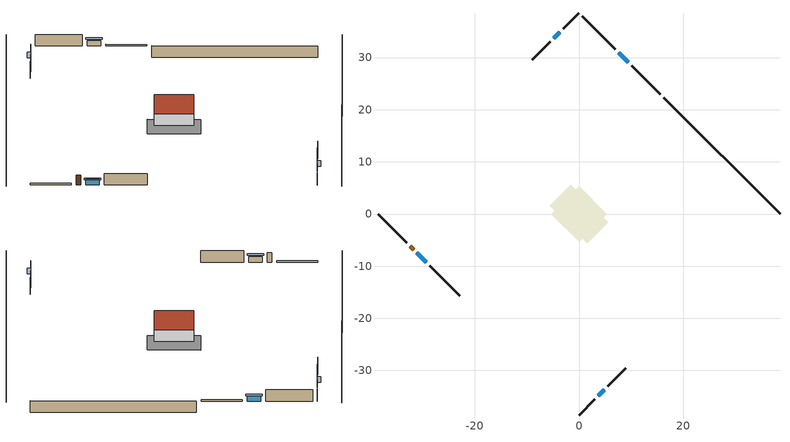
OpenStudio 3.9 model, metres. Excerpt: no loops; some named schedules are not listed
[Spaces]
conditioned space 1
 floor foundation (Slab1 construction): -5.57,1.59 -1.59,5.57 5.57,-1.59 1.59,-5.57 z-2.13
 floor adiabatic (AdiabaticFloorConstruction): -5.34,0 0,5.34 5.34,0 0,-5.34 z0.3
 wall outside (Wall1 construction): 6.96,31.58 0.66,37.89 z0.3:2.74
 wall outside (Wall2 construction): 5.5,-33.05 9,-29.55 z0.3:2.74
 wall outside (Wall3 construction): -28.6,-9.94 -22.83,-15.71 z0.3:2.74
 wall outside (Wall4 construction): -5.5,33.05 -9,29.55 z0.3:2.74
 wall outside (RimJoist1 construction): 15.6,22.94 10.09,28.46 z0.3:0.61
 wall outside (RimJoist2 construction): 0,-38.55 3.06,-35.49 z0.3:0.61
 wall outside (RimJoist3 construction): -38.55,0 -33.03,-5.52 z0.3:0.61
 wall outside (RimJoist4 construction): 0,38.55 -3.06,35.49 z0.3:0.61
 wall outside (AdiabaticWallConstruction): 9.43,29.12 7.62,30.93 / -31.07,-7.48 -29.26,-9.29 z0.3:1.46; 3.72,-34.83 4.84,-33.71 / -3.72,34.83 -4.84,33.71 z0.3:1.34
 wall outside (AdiabaticWallConstruction 1): -32.37,-6.17 -31.73,-6.82 z0.3:2.34
 wall foundation (FoundationWall1 construction): 38.55,0 16.26,22.29 z-2.13:0.3
 window (WindowConstruction): 9.43,29.12 7.62,30.93 z0.3:1.46
 window (WindowConstruction 1): 3.72,-34.83 4.84,-33.71 z0.3:1.34
 window (WindowConstruction 2): -31.07,-7.48 -29.26,-9.29 z0.3:1.46
 window (WindowConstruction 3): -3.72,34.83 -4.84,33.71 z0.3:1.34
 door (Door): -32.37,-6.17 -31.73,-6.82 z0.3:2.34
 ceiling adiabatic (AdiabaticFloorConstruction): 0,-5.34 5.34,0 0,5.34 -5.34,0 z0.3
 roof outside (Roof1 construction): 0,5.34 -5.34,0 0,-5.34 5.34,0 z2.74
shading: -3.23,41.78 -41.78,3.23 / 3.23,-41.78 41.78,-3.23 z0:2.74; 7.41,31.14 9.65,28.9 10.08,29.33 7.84,31.57 z1.77; 5.05,-33.49 3.5,-35.04 3.93,-35.48 5.49,-33.92 z1.65; -29.04,-9.5 -31.28,-7.26 -31.72,-7.69 -29.48,-9.93 z1.77; -5.05,33.49 -3.5,35.04 -3.93,35.48 -5.49,33.92 z1.65
[Site]
Portland Intl Arpt_OR: Latitude {deg}=45.59; Longitude {deg}=-122.6; Time Zone {hr}=-8; Elevation {m}=33; Terrain=Suburbs; Keep Site Location Information=Yes
[Site:GroundTemperature:Shallow]
10.2558, 8.96328, 8.85977, 9.47314, 11.9355, 14.3863, 16.5111, 17.8571, 17.9714, 16.8767, 14.8061, 12.4304
[Site:WaterMainsTemperature]
Calculation Method=Schedule; Temperature Schedule=mains temperature schedule
[Building]
Building 1
[Material] Roughness=Rough
Name | Thickness {m} | Conductivity {W/m-K} | Density {kg/m3} | Specific Heat {J/kg-K} | Thermal Absorptance | Solar Absorptance | Visible Absorptance
asphalt or fiberglass shingles | 0.00635 | 0.162714 | 1121.4 | 1465.45 | 0.9 | 0.85 | 0.85
roof rigid ins | 0.103632 | 0.029427 | 32.04 | 1214.23 | 0.9 | 0.7 | 0.7
osb sheathing 0.75 in. | 0.01905 | 0.115458 | 512.64 | 1214.23 | 0.9 | 0.7 | 0.7
roof stud and cavity | 0.2032 | 0.0828465 | 78.34581 | 1123.46 | 0.9 | 0.7 | 0.7
gypsum board | 0.0127 | 0.160291 | 801 | 837.4 | 0.9 | 0.6 | 0.6
wood siding | 0.0254 | 0.102417 | 544.68 | 1172.36 | 0.9 | 0.85 | 0.85
osb sheathing 0.5 in. | 0.0127 | 0.115458 | 512.64 | 1214.23 | 0.9 | 0.7 | 0.7
wall stud and cavity | 0.1397 | 0.550994 | 139.0536 | 1170.24 | 0.9 | 0.7 | 0.7
rim joist stud and cavity | 0.0508 | 0.178688 | 50.32683 | 1063.81 | 0.9 | 0.6 | 0.6
concrete 8.0 in. | 0.2032 | 1.803125 | 2242.8 | 837.4 | 0.9 | 0.7 | 0.7
gypsum board 1 | 0.0127 | 0.160291 | 801 | 837.4 | 0.9 | 0.7 | 0.7
concrete 4.0 in. | 0.1016 | 1.803125 | 2242.8 | 837.4 | 0.9 | 0.7 | 0.7
floor covering | 0.0127 | 0.0450781 | 54.468 | 1339.84 | 0.9 | 0.9 | 0.9
wood siding 1; wood siding 2 | 0.0254 | 0.102417 | 544.68 | 1172.36
wall rigid ins; floor rigid ins | 0.512978 | 0.029427 | 32.04 | 1214.23 | 0.9 | 0.7 | 0.7
wall stud and cavity 1 | 0.0889 | 0.380278 | 52.3479 | 1209.89 | 0.9 | 0.7 | 0.7
door material | 0.04445 | 0.0612267 | 512.64 | 1214.23 | 0.9 | 0.7 | 0.7
floor stud and cavity | 0.1397 | 1.75129 | 37.0049 | 1207.88 | 0.9 | 0.7 | 0.7
floor covering 1 | 0.0127 | 0.0433444 | 54.468 | 1339.84 | 0.9 | 0.6 | 0.6
wall stud and cavity 2 | 0.0889 | 0.391764 | 83.0341 | 1211.67 | 0.9 | 0.7 | 0.7
furniture material conditioned space 1 | 0.1524 | 0.115458 | 640.8 | 1214.23 | 0.9 | 0.6 | 0.6
[Construction]
Roof1 construction: asphalt or fiberglass shingles, roof rigid ins, osb sheathing 0.75 in., roof stud and cavity, gypsum board
Wall1 construction; Wall2 construction; Wall3 construction; Wall4 construction: wood siding, osb sheathing 0.5 in., wall stud and cavity, gypsum board
RimJoist1 construction; RimJoist2 construction; RimJoist3 construction; RimJoist4 construction: wood siding, rim joist stud and cavity
FoundationWall1 construction: concrete 8.0 in., gypsum board 1
Slab1 construction: concrete 4.0 in., floor covering
WindowConstruction; WindowConstruction 1; WindowConstruction 2; WindowConstruction 3: WindowMaterial
AdiabaticWallConstruction: wood siding 1, wall rigid ins, wall stud and cavity 1, gypsum board
Door: door material
AdiabaticWallConstruction 1: wood siding 2, wall rigid ins, wall stud and cavity 1, gypsum board
AdiabaticFloorConstruction: floor stud and cavity, floor rigid ins, osb sheathing 0.75 in., floor covering 1
PartitionWallConstruction: gypsum board, wall stud and cavity 2, gypsum board
furniture construction conditioned space 1: furniture material conditioned space 1
[WindowMaterial:SimpleGlazingSystem]
WindowMaterial: U-Factor {W/m2-K}=6.58648; Solar Heat Gain Coefficient=0.76
[ThermalZone]
conditioned space: Multiplier=1; Volume {m3}=278.185; Thermostat=conditioned space temperature setpoint; Use Ideal Air Loads=No
[Space]
conditioned space 1: Thermal Zone=conditioned space; Volume {m3}=278.185
[ThermostatSetpoint:DualSetpoint]
conditioned space temperature setpoint: Heating Setpoint Temperature Schedule=heating setpoint; Cooling Setpoint Temperature Schedule=cooling setpoint; Temperature Difference Between Cutout And Setpoint {deltaC}=0
[Foundation:Kiva]
Foundation Kiva 1: Initial Indoor Air Temperature {C}=18.3333; Wall Height Above Grade {m}=0.3048; Wall Depth Below Slab {m}=0.2032
[Foundation:Kiva:Settings]
Soil Conductivity {W/m-K}=1.3848; Soil Density {kg/m3}=1842.3; Soil Specific Heat {J/kg-K}=418.7; Ground Solar Absorptivity=0.9; Ground Thermal Absorptivity=0.9; Ground Surface Roughness {m}=0.03; Far-Field Width {m}=40; Deep-Ground Boundary Condition=ZeroFlux; Deep-Ground Depth {m}=40; Minimum Cell Dimension {m}=0.2; Maximum Cell Growth Coefficient=3; Simulation Timestep=Timestep
[SurfaceProperty:ExposedFoundationPerimeter]
Slab1: Exposed Perimeter Calculation Method=TotalExposedPerimeter; Total Exposed Perimeter {m}=31.51632
[SurfaceProperty:IncidentSolarMultiplier] Incident Solar Multiplier=1; Incident Solar Multiplier Schedule=trans schedule winter=0.85 summer=0.7
Window1; Window2; Window3; Window4
[InternalMass:Definition] Design Level Calculation Method=SurfaceArea
Name | Construction | Surface Area {m2}
partition wall mass | PartitionWallConstruction | 114.085
furniture mass conditioned space 1 | furniture construction conditioned space 1 | 45.63397
[InternalMass] Space or SpaceType=conditioned space 1; Multiplier=1
Name | Internal Mass Definition
partition wall mass | partition wall mass
furniture mass conditioned space 1 | furniture mass conditioned space 1
[EnergyManagementSystem:Sensor]
Name | Output Variable or Output Meter Index Key | Output Variable or Output Meter
water_heater_T_set | water heater setpoint | Schedule Value
out_pb_s |  | Site Outdoor Air Barometric Pressure
out_wt_s |  | Site Outdoor Air Humidity Ratio
site_vw_s |  | Site Wind Speed
cool_season | cooling season schedule | Schedule Value
natural_vent_s | natural vent schedule | Schedule Value
htg_sp_s; htg_sp_s_1 | heating setpoint | Schedule Value
clg_sp_s; clg_sp_s_1 | cooling setpoint | Schedule Value
mech_vent_range_fan_0_sch_s | mech vent range fan 0 schedule | Schedule Value
mech_vent_bath_fan_0_sch_s | mech vent bath fan 0 schedule | Schedule Value
clothes_dryer_exhaust_0_sch_s | clothes_dryer | Schedule Value
htg_load_cond |  | Heating:EnergyTransfer:Zone:CONDITIONED SPACE
clg_load_cond |  | Cooling:EnergyTransfer:Zone:CONDITIONED SPACE
s_conv | FoundationWall1 | Surface Inside Face Convection Heat Gain Energy
s_ig | FoundationWall1 | Surface Inside Face Internal Gains Radiation Heat Gain Energy
s_sol | FoundationWall1 | Surface Inside Face Solar Radiation Heat Gain Energy
s_lgt | FoundationWall1 | Surface Inside Face Lights Radiation Heat Gain Energy
s_surf | FoundationWall1 | Surface Inside Face Net Surface Thermal Radiation Heat Gain Energy
s_conv_1 | inferred conditioned ceiling | Surface Inside Face Convection Heat Gain Energy
s_ig_1 | inferred conditioned ceiling | Surface Inside Face Internal Gains Radiation Heat Gain Energy
s_sol_1 | inferred conditioned ceiling | Surface Inside Face Solar Radiation Heat Gain Energy
s_lgt_1 | inferred conditioned ceiling | Surface Inside Face Lights Radiation Heat Gain Energy
s_surf_1 | inferred conditioned ceiling | Surface Inside Face Net Surface Thermal Radiation Heat Gain Energy
s_conv_2 | inferred conditioned floor | Surface Inside Face Convection Heat Gain Energy
s_ig_2 | inferred conditioned floor | Surface Inside Face Internal Gains Radiation Heat Gain Energy
s_sol_2 | inferred conditioned floor | Surface Inside Face Solar Radiation Heat Gain Energy
s_lgt_2 | inferred conditioned floor | Surface Inside Face Lights Radiation Heat Gain Energy
s_surf_2 | inferred conditioned floor | Surface Inside Face Net Surface Thermal Radiation Heat Gain Energy
s_conv_3 | RimJoist1 | Surface Inside Face Convection Heat Gain Energy
s_ig_3 | RimJoist1 | Surface Inside Face Internal Gains Radiation Heat Gain Energy
s_sol_3 | RimJoist1 | Surface Inside Face Solar Radiation Heat Gain Energy
s_lgt_3 | RimJoist1 | Surface Inside Face Lights Radiation Heat Gain Energy
s_surf_3 | RimJoist1 | Surface Inside Face Net Surface Thermal Radiation Heat Gain Energy
s_conv_4 | RimJoist2 | Surface Inside Face Convection Heat Gain Energy
s_ig_4 | RimJoist2 | Surface Inside Face Internal Gains Radiation Heat Gain Energy
s_sol_4 | RimJoist2 | Surface Inside Face Solar Radiation Heat Gain Energy
s_lgt_4 | RimJoist2 | Surface Inside Face Lights Radiation Heat Gain Energy
s_surf_4 | RimJoist2 | Surface Inside Face Net Surface Thermal Radiation Heat Gain Energy
s_conv_5 | RimJoist3 | Surface Inside Face Convection Heat Gain Energy
s_ig_5 | RimJoist3 | Surface Inside Face Internal Gains Radiation Heat Gain Energy
s_sol_5 | RimJoist3 | Surface Inside Face Solar Radiation Heat Gain Energy
s_lgt_5 | RimJoist3 | Surface Inside Face Lights Radiation Heat Gain Energy
s_surf_5 | RimJoist3 | Surface Inside Face Net Surface Thermal Radiation Heat Gain Energy
s_conv_6 | RimJoist4 | Surface Inside Face Convection Heat Gain Energy
s_ig_6 | RimJoist4 | Surface Inside Face Internal Gains Radiation Heat Gain Energy
s_sol_6 | RimJoist4 | Surface Inside Face Solar Radiation Heat Gain Energy
s_lgt_6 | RimJoist4 | Surface Inside Face Lights Radiation Heat Gain Energy
s_surf_6 | RimJoist4 | Surface Inside Face Net Surface Thermal Radiation Heat Gain Energy
s_conv_7 | Roof1 | Surface Inside Face Convection Heat Gain Energy
s_ig_7 | Roof1 | Surface Inside Face Internal Gains Radiation Heat Gain Energy
s_sol_7 | Roof1 | Surface Inside Face Solar Radiation Heat Gain Energy
s_lgt_7 | Roof1 | Surface Inside Face Lights Radiation Heat Gain Energy
s_surf_7 | Roof1 | Surface Inside Face Net Surface Thermal Radiation Heat Gain Energy
s_conv_8 | Slab1 | Surface Inside Face Convection Heat Gain Energy
s_ig_8 | Slab1 | Surface Inside Face Internal Gains Radiation Heat Gain Energy
s_sol_8 | Slab1 | Surface Inside Face Solar Radiation Heat Gain Energy
s_lgt_8 | Slab1 | Surface Inside Face Lights Radiation Heat Gain Energy
s_surf_8 | Slab1 | Surface Inside Face Net Surface Thermal Radiation Heat Gain Energy
ss_sol | Door1 | Surface Inside Face Solar Radiation Heat Gain Energy
ss_lgt | Door1 | Surface Inside Face Lights Radiation Heat Gain Energy
ss_conv | Door1 | Surface Inside Face Convection Heat Gain Energy
ss_ig | Door1 | Surface Inside Face Internal Gains Radiation Heat Gain Energy
ss_surf | Door1 | Surface Inside Face Net Surface Thermal Radiation Heat Gain Energy
ss_conv_1 | Window1 | Surface Inside Face Convection Heat Gain Energy
ss_ig_1 | Window1 | Surface Inside Face Internal Gains Radiation Heat Gain Energy
ss_surf_1 | Window1 | Surface Inside Face Net Surface Thermal Radiation Heat Gain Energy
ss_trans_in | Window1 | Surface Window Transmitted Solar Radiation Rate
ss_back_out | Window1 | Surface Window Shortwave from Zone Back Out Window Heat Transfer Rate
ss_trans_out | Window1 | Surface Inside Face Initial Transmitted Diffuse Transmitted Out Window Solar Radiation Rate
ss_conv_2 | Window2 | Surface Inside Face Convection Heat Gain Energy
ss_ig_2 | Window2 | Surface Inside Face Internal Gains Radiation Heat Gain Energy
ss_surf_2 | Window2 | Surface Inside Face Net Surface Thermal Radiation Heat Gain Energy
ss_trans_in_1 | Window2 | Surface Window Transmitted Solar Radiation Rate
ss_back_out_1 | Window2 | Surface Window Shortwave from Zone Back Out Window Heat Transfer Rate
ss_trans_out_1 | Window2 | Surface Inside Face Initial Transmitted Diffuse Transmitted Out Window Solar Radiation Rate
ss_conv_3 | Window3 | Surface Inside Face Convection Heat Gain Energy
ss_ig_3 | Window3 | Surface Inside Face Internal Gains Radiation Heat Gain Energy
ss_surf_3 | Window3 | Surface Inside Face Net Surface Thermal Radiation Heat Gain Energy
ss_trans_in_2 | Window3 | Surface Window Transmitted Solar Radiation Rate
ss_back_out_2 | Window3 | Surface Window Shortwave from Zone Back Out Window Heat Transfer Rate
ss_trans_out_2 | Window3 | Surface Inside Face Initial Transmitted Diffuse Transmitted Out Window Solar Radiation Rate
ss_conv_4 | Window4 | Surface Inside Face Convection Heat Gain Energy
ss_ig_4 | Window4 | Surface Inside Face Internal Gains Radiation Heat Gain Energy
ss_surf_4 | Window4 | Surface Inside Face Net Surface Thermal Radiation Heat Gain Energy
ss_trans_in_3 | Window4 | Surface Window Transmitted Solar Radiation Rate
ss_back_out_3 | Window4 | Surface Window Shortwave from Zone Back Out Window Heat Transfer Rate
ss_trans_out_3 | Window4 | Surface Inside Face Initial Transmitted Diffuse Transmitted Out Window Solar Radiation Rate
s_conv_9 | Wall1 | Surface Inside Face Convection Heat Gain Energy
s_ig_9 | Wall1 | Surface Inside Face Internal Gains Radiation Heat Gain Energy
s_sol_9 | Wall1 | Surface Inside Face Solar Radiation Heat Gain Energy
s_lgt_9 | Wall1 | Surface Inside Face Lights Radiation Heat Gain Energy
s_surf_9 | Wall1 | Surface Inside Face Net Surface Thermal Radiation Heat Gain Energy
s_conv_10 | Wall2 | Surface Inside Face Convection Heat Gain Energy
s_ig_10 | Wall2 | Surface Inside Face Internal Gains Radiation Heat Gain Energy
s_sol_10 | Wall2 | Surface Inside Face Solar Radiation Heat Gain Energy
s_lgt_10 | Wall2 | Surface Inside Face Lights Radiation Heat Gain Energy
s_surf_10 | Wall2 | Surface Inside Face Net Surface Thermal Radiation Heat Gain Energy
s_conv_11 | Wall3 | Surface Inside Face Convection Heat Gain Energy
s_ig_11 | Wall3 | Surface Inside Face Internal Gains Radiation Heat Gain Energy
s_sol_11 | Wall3 | Surface Inside Face Solar Radiation Heat Gain Energy
s_lgt_11 | Wall3 | Surface Inside Face Lights Radiation Heat Gain Energy
s_surf_11 | Wall3 | Surface Inside Face Net Surface Thermal Radiation Heat Gain Energy
s_conv_12 | Wall4 | Surface Inside Face Convection Heat Gain Energy
s_ig_12 | Wall4 | Surface Inside Face Internal Gains Radiation Heat Gain Energy
s_sol_12 | Wall4 | Surface Inside Face Solar Radiation Heat Gain Energy
s_lgt_12 | Wall4 | Surface Inside Face Lights Radiation Heat Gain Energy
s_surf_12 | Wall4 | Surface Inside Face Net Surface Thermal Radiation Heat Gain Energy
im_conv | furniture mass conditioned space 1 | Surface Inside Face Convection Heat Gain Energy
im_ig | furniture mass conditioned space 1 | Surface Inside Face Internal Gains Radiation Heat Gain Energy
im_sol | furniture mass conditioned space 1 | Surface Inside Face Solar Radiation Heat Gain Energy
im_lgt | furniture mass conditioned space 1 | Surface Inside Face Lights Radiation Heat Gain Energy
im_surf | furniture mass conditioned space 1 | Surface Inside Face Net Surface Thermal Radiation Heat Gain Energy
im_conv_1 | partition wall mass | Surface Inside Face Convection Heat Gain Energy
im_ig_1 | partition wall mass | Surface Inside Face Internal Gains Radiation Heat Gain Energy
im_sol_1 | partition wall mass | Surface Inside Face Solar Radiation Heat Gain Energy
im_lgt_1 | partition wall mass | Surface Inside Face Lights Radiation Heat Gain Energy
im_surf_1 | partition wall mass | Surface Inside Face Net Surface Thermal Radiation Heat Gain Energy
airflow_gain | infil flow | Infiltration Sensible Heat Gain Energy
airflow_loss | infil flow | Infiltration Sensible Heat Loss Energy
airflow_gain_1 | natural vent flow | Infiltration Sensible Heat Gain Energy
airflow_loss_1 | natural vent flow | Infiltration Sensible Heat Loss Energy
airflow_gain_2 | whole house fan flow | Infiltration Sensible Heat Gain Energy
airflow_loss_2 | whole house fan flow | Infiltration Sensible Heat Loss Energy
mv_conv | mech vent bath fan 0 | Electric Equipment Convective Heating Energy
mv_rad | mech vent bath fan 0 | Electric Equipment Radiant Heating Energy
mv_conv_1 | mech vent house fan | Electric Equipment Convective Heating Energy
mv_rad_1 | mech vent house fan | Electric Equipment Radiant Heating Energy
mv_conv_2 | mech vent house fan cfis | Electric Equipment Convective Heating Energy
mv_rad_2 | mech vent house fan cfis | Electric Equipment Radiant Heating Energy
mv_conv_3 | mech vent range fan 0 | Electric Equipment Convective Heating Energy
mv_rad_3 | mech vent range fan 0 | Electric Equipment Radiant Heating Energy
mv_conv_4 | mech vent house fan latent load | Other Equipment Convective Heating Energy
mv_rad_4 | mech vent house fan latent load | Other Equipment Radiant Heating Energy
mv_conv_5 | mech vent house fan sensible load | Other Equipment Convective Heating Energy
mv_rad_5 | mech vent house fan sensible load | Other Equipment Radiant Heating Energy
ig_lgt_conv | interior lighting | Lights Convective Heating Energy
ig_lgt_rad | interior lighting | Lights Radiant Heating Energy
ig_lgt_vis | interior lighting | Lights Visible Radiation Heating Energy
ig_ee_conv | clothes dryer | Electric Equipment Convective Heating Energy
ig_ee_rad | clothes dryer | Electric Equipment Radiant Heating Energy
ig_ee_conv_1 | clothes washer | Electric Equipment Convective Heating Energy
ig_ee_rad_1 | clothes washer | Electric Equipment Radiant Heating Energy
ig_ee_conv_2 | cooking range | Electric Equipment Convective Heating Energy
ig_ee_rad_2 | cooking range | Electric Equipment Radiant Heating Energy
ig_ee_conv_3 | fridge | Electric Equipment Convective Heating Energy
ig_ee_rad_3 | fridge | Electric Equipment Radiant Heating Energy
ig_ee_conv_4 | misc plug loads | Electric Equipment Convective Heating Energy
ig_ee_rad_4 | misc plug loads | Electric Equipment Radiant Heating Energy
ig_ee_conv_5 | misc tv | Electric Equipment Convective Heating Energy
ig_ee_rad_5 | misc tv | Electric Equipment Radiant Heating Energy
ig_ee_conv_6 | whole house fan | Electric Equipment Convective Heating Energy
ig_ee_rad_6 | whole house fan | Electric Equipment Radiant Heating Energy
ig_oe_conv | clothes dryer 1 | Other Equipment Convective Heating Energy
ig_oe_rad | clothes dryer 1 | Other Equipment Radiant Heating Energy
ig_oe_conv_1 | cooking range 1 | Other Equipment Convective Heating Energy
ig_oe_rad_1 | cooking range 1 | Other Equipment Radiant Heating Energy
ig_oe_conv_2 | general water use latent | Other Equipment Convective Heating Energy
ig_oe_rad_2 | general water use latent | Other Equipment Radiant Heating Energy
ig_oe_conv_3 | general water use sensible | Other Equipment Convective Heating Energy
ig_oe_rad_3 | general water use sensible | Other Equipment Radiant Heating Energy
ig_oe_conv_4 | water heater energy adjustment1 | Other Equipment Convective Heating Energy
ig_oe_rad_4 | water heater energy adjustment1 | Other Equipment Radiant Heating Energy
ig_oe_conv_5 | water heater lat | Other Equipment Convective Heating Energy
ig_oe_rad_5 | water heater lat | Other Equipment Radiant Heating Energy
ig_oe_conv_6 | water heater sens | Other Equipment Convective Heating Energy
ig_oe_rad_6 | water heater sens | Other Equipment Radiant Heating Energy
ig_ppl_conv | occupants | People Convective Heating Energy
ig_ppl_rad | occupants | People Radiant Heating Energy
[EnergyManagementSystem:Actuator]
Name | Actuated Component | Actuated Component Type | Actuated Component Control Type | Zone or Space
water_heater_sens_act | water heater sens | OtherEquipment | Power Level | conditioned space 1
water_heater_lat_act | water heater lat | OtherEquipment | Power Level | conditioned space 1
water_heater_LESchedOverride | water heater BottomElementSetpoint | Schedule:Constant | Schedule Value
water_heater_UESchedOverride | water heater TopElementSetpoint | Schedule:Constant | Schedule Value
water_heater_HPWHSchedOverride | water heater setpoint | Schedule:Constant | Schedule Value
water_heater_hpwh_ec_adj_act | water heater energy adjustment1 | OtherEquipment | Power Level | conditioned space 1
fridge_schedule_act | fridge schedule | Schedule:Constant | Schedule Value
natural_vent_flow_act | natural vent flow | Zone Infiltration | Air Exchange Flow Rate
whole_house_fan_flow_act | whole house fan flow | Zone Infiltration | Air Exchange Flow Rate
whole_house_fan_act | whole house fan | ElectricEquipment | Electricity Rate | conditioned space 1
mech_vent_house_fan_cfis_act | mech vent house fan cfis | ElectricEquipment | Electricity Rate | conditioned space 1
mech_vent_house_fan_sensible_load_act | mech vent house fan sensible load | OtherEquipment | Power Level | conditioned space 1
mech_vent_house_fan_latent_load_act | mech vent house fan latent load | OtherEquipment | Power Level | conditioned space 1
infil_flow_act | infil flow | Zone Infiltration | Air Exchange Flow Rate
[EnergyManagementSystem:Program]
boiler_hydronic_pump_power_program: Set hvac_plr = boiler_plr_s; Set pump_total_eff = boiler_hydronic_pump_rated_mfr / 1000 * 20000.0 / 81.7307692307692; Set pump_vfr = boiler_hydronic_pump_mfr_s / 1000; If pump_vfr > 0; Set boiler_hydronic_pump_pressure_rise_act = 81.7307692307692 * hvac_plr * pump_total_eff / pump_vfr; Else; Set boiler_hydronic_pump_pressure_rise_act = 0; EndIf
boiler_hydronic_pump_disaggregate_program: Set boiler_hydronic_pump_primary_htg = boiler_hydronic_pump_s
[OtherEquipment:Definition] Design Level Calculation Method=EquipmentLevel
Name | Design Level {W} | Fraction Latent | Fraction Radiant | Fraction Lost
water heater sens; mech vent house fan sensible load | 0 | 0 | 0 | 0
water heater lat; mech vent house fan latent load | 0 | 1 | 0 | 0
water heater energy adjustment1 | 0.01 | 0 | 0 | 1
clothes dryer 2 | 0 | 0.015 | 0.081 | 0.85
cooking range 2 | 3410.94 | 0.16 | 0.384 | 0.2
general water use sensible | -61.6891 | 0 | 0.6 | 0
general water use latent | 62.594 | 1 | 0 | 0
[OtherEquipment] Space or SpaceType=conditioned space 1
Name | Other Equipment Definition | Schedule | Fuel Type
water heater sens | water heater sens | Always On Discrete
water heater lat | water heater lat | Always On Discrete
water heater energy adjustment1 | water heater energy adjustment1 | Always On Discrete | Electricity
clothes dryer 1 | clothes dryer 2 | clothes_dryer | Electricity
cooking range 1 | cooking range 2 | cooking_range | NaturalGas
general water use sensible | general water use sensible | general water use schedule
general water use latent | general water use latent | general water use schedule
mech vent house fan sensible load | mech vent house fan sensible load | Always On Discrete
mech vent house fan latent load | mech vent house fan latent load | Always On Discrete
[ElectricEquipment:Definition] Design Level Calculation Method=EquipmentLevel
Name | Design Level {W} | Fraction Latent | Fraction Radiant | Fraction Lost
clothes washer | 400.98 | 0.03 | 0.162 | 0.7
clothes dryer | 5241.92 | 0.015 | 0.081 | 0.85
fridge | 43.7215 | 0 | 0.6 | 0
cooking range | 116.386 | 0.16 | 0.384 | 0.2
misc tv | 545.062 | 0 | 0.6 | 0
misc plug loads | 341.288 | 0.021 | 0.558 | 0.049
whole house fan; mech vent house fan | 0 | 0 | 0 | 1
mech vent house fan cfis | 0 | 0 | 0 | 0
mech vent range fan 0; mech vent bath fan 0 | 30 | 0 | 0 | 1
[ElectricEquipment] Space or SpaceType=conditioned space 1
Name | Electric Equipment Definition | Schedule
clothes washer | clothes washer | clothes_washer
clothes dryer | clothes dryer | clothes_dryer
fridge | fridge | fridge schedule
cooking range | cooking range | cooking_range
misc tv | misc tv | plug_loads_tv
misc plug loads | misc plug loads | plug_loads_other
whole house fan | whole house fan | Always On Discrete
mech vent house fan | mech vent house fan | mech vent house fan schedule
mech vent house fan cfis | mech vent house fan cfis | mech vent house fan cfis schedule
mech vent range fan 0 | mech vent range fan 0 | mech vent range fan 0 schedule
mech vent bath fan 0 | mech vent bath fan 0 | mech vent bath fan 0 schedule
[WaterUse:Equipment:Definition]
clothes washer: Peak Flow Rate {m3/s}=1.09176e-05
[Lights:Definition]
interior lighting: Design Level Calculation Method=LightingLevel; Lighting Level {W}=218.191; Fraction Radiant=0.6; Fraction Visible=0.2; Return Air Fraction=0
[Lights]
interior lighting: Lights Definition=interior lighting; Space or SpaceType=conditioned space 1; Schedule=lighting_interior; Fraction Replaceable=1
[Exterior:Lights:Definition]
exterior lighting: Design Level {W}=6.19068
[Exterior:Lights]
exterior lighting: Exterior Lights Definition=exterior lighting; Schedule=exterior lighting schedule
[People:Definition]
occupants: Number of People Calculation Method=People; Number of People {people}=3; Fraction Radiant=0.314171; Sensible Heat Fraction=0.56303; Carbon Dioxide Generation Rate {m3/s-W}=0; Enable ASHRAE 55 Comfort Warnings=No; Mean Radiant Temperature Calculation Type=EnclosureAveraged
[People]
occupants: People Definition=occupants; Space or SpaceType=conditioned space 1; Number of People Schedule=occupants; Activity Level Schedule=occupants activity schedule; Multiplier=1
[SpaceInfiltration:DesignFlowRate] Space or SpaceType=conditioned space 1; Schedule=Always On Discrete; Design Flow Rate Calculation Method=Flow/Space; Design Flow Rate {m3/s}=0
natural vent flow; whole house fan flow; infil flow
